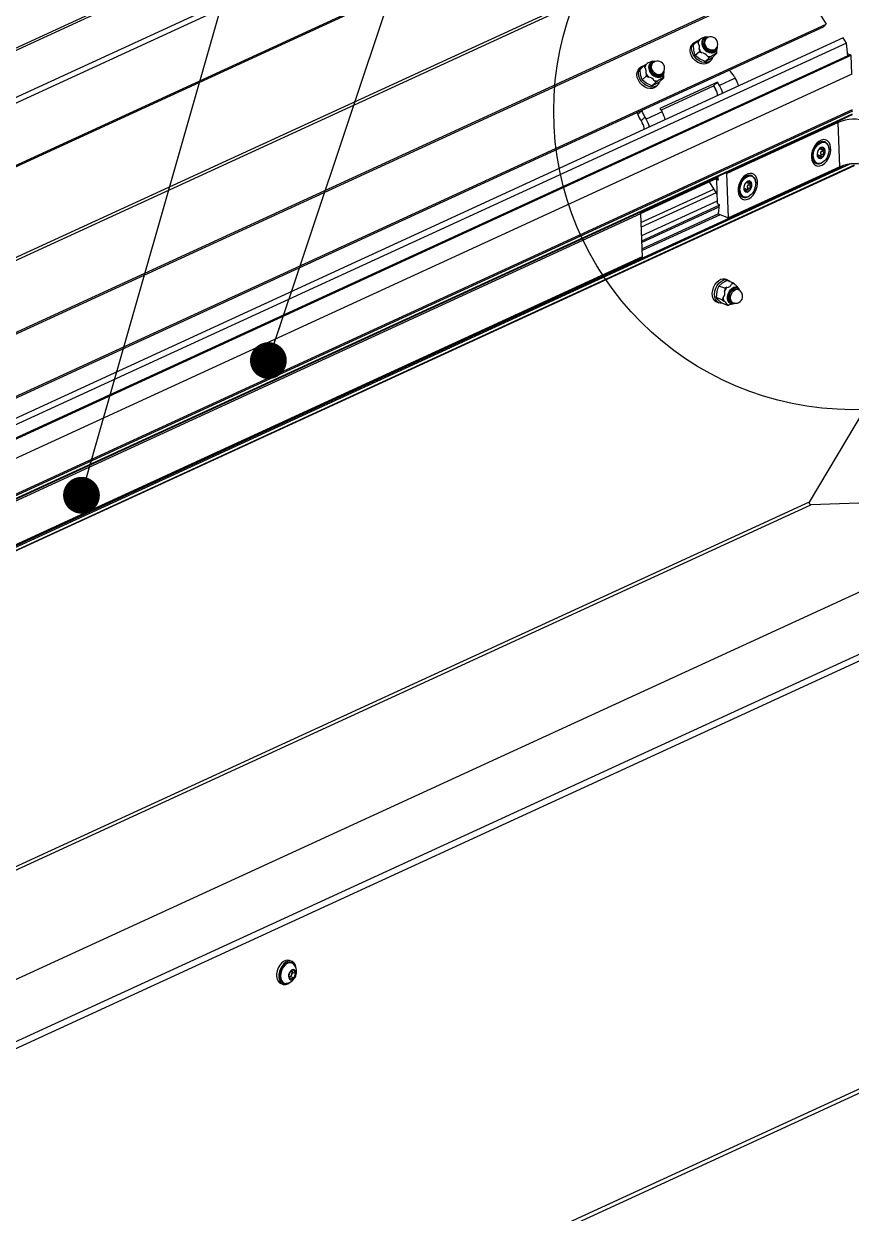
# Model space of a CAD drawing. Extents: x 0 to 7043, y 0 to 3042.
# Drawn here: x 1375 to 1780, y 2016 to 2598 of the extents above; entities that cross this region are included whole.
import ezdxf

# ---------------------------------------------------------------- set-up
doc = ezdxf.new("R2010")
doc.units = 0
doc.header["$LTSCALE"] = 10
doc.layers.get('0').update_dxf_attribs({"linetype": 'CONTINUOUS'})
doc.layers.add('FORMATO', color=7, linetype='CONTINUOUS')
doc.dimstyles.new('SLDDIMSTYLE1', dxfattribs={"dimtxt": 0.18, "dimasz": 18, "dimexe": 0, "dimexo": 0.0625, "dimgap": 0, "dimtad": 0, "dimtih": 1, "dimtoh": 1, "dimdec": 0, "dimrnd": 1e-09, "dimzin": 0, "dimdsep": 46, "dimtxsty": 'Standard', "dimblk1": 'DOT', "dimblk2": 'DOT', "dimsah": 1, "dimcen": 0.09, "dimadec": 0, "dimazin": 0, "dimtfac": 18, "dimtdec": 0, "dimtofl": 0, "dimtmove": 0, "dimatfit": 3, "dimldrblk": 'DOT', "dimfxl": 1, "dimtolj": 1, "dimtzin": 0, "dimarcsym": 0})

# ---------------------------------------------------------------- blocks, each defined once
blk = doc.blocks.new('_DOT')
at = {"color": 0, "linetype": 'ByBlock'}
blk.add_line((-0.5, 0), (-1, 0), dxfattribs=at)
at = {"color": 0, "linetype": 'ByBlock', "const_width": 0.5}
blk.add_lwpolyline([(-0.25, 0, 1), (0.25, 0, 1)], format="xyb", close=True, dxfattribs=at)

msp = doc.modelspace()

# ---------------------------------------------------------------- linework, layer by layer
at = {"color": 7, "linetype": 'Continuous'}
for p, q in [((1958.32, 2855.63), (416.96, 2147.08)), ((419.25, 2147.07), (1960.61, 2855.61)), ((446.43, 2136.58), (1987.8, 2845.12)), ((448.48, 2134.74), (1989.85, 2843.29)), ((462.01, 2109.76), (2003.37, 2818.3)), ((463.44, 2111.1), (2004.8, 2819.64)), ((1753.01, 2621.23), (1767.97, 2597.58)), ((320.72, 1932.3), (1767.97, 2597.58)), ((1767.97, 2597.58), (1766.54, 2596.24)), ((321.24, 1931.86), (1766.54, 2596.24)), ((1776.29, 2590.79), (328.66, 1925.33)), ((1708.77, 2591.43), (1708.1, 2591.1)), ((1709.49, 2591.24), (1708.13, 2591.1)), ((1709.26, 2591.21), (1708.77, 2591.43)), ((1777.87, 2588.28), (1776.29, 2590.79)), ((1777.87, 2588.28), (331.08, 1923.21)), ((1703.27, 2588.47), (1702.51, 2587.75)), ((1704.92, 2589.24), (1702.95, 2587.39)), ((1704.92, 2589.24), (1705.26, 2588.29)), ((1705.81, 2585.3), (1705.87, 2584.09)), ((1709.03, 2590.44), (1708.56, 2589.99)), ((1713.34, 2584.89), (1713.82, 2585.33)), ((1714.43, 2584.45), (1714.65, 2585.74)), ((1778.46, 2582.1), (1777.87, 2588.28)), ((1682.75, 2579.47), (1682.08, 2579.14)), ((1683.48, 2579.28), (1682.12, 2579.14)), ((1683.24, 2579.25), (1682.75, 2579.47)), ((1705.87, 2584.09), (1703.9, 2582.25)), ((1705.87, 2584.09), (1707.01, 2583.6)), ((1710.66, 2581.13), (1708.69, 2579.29)), ((1709.79, 2581.88), (1710.66, 2581.13)), ((1710.72, 2579), (1711.48, 2579.71)), ((1714.5, 2583.32), (1712.53, 2581.47)), ((1713.84, 2582.99), (1714.5, 2583.32)), ((1714.5, 2583.32), (1714.44, 2584.53)), ((1780.11, 2582.38), (1778.46, 2582.1)), ((1780.11, 2582.38), (1779.24, 2582.71)), ((1780.48, 2573.11), (1780.11, 2582.38)), ((1677.26, 2576.51), (1676.49, 2575.79)), ((1678.9, 2577.28), (1676.93, 2575.43)), ((1678.9, 2577.28), (1679.24, 2576.33)), ((1679.79, 2573.34), (1679.85, 2572.13)), ((1683.02, 2578.48), (1682.54, 2578.03)), ((1687.33, 2572.93), (1687.8, 2573.37)), ((1688.41, 2572.49), (1688.63, 2573.78)), ((1720.51, 2575.08), (1720.67, 2574.91)), ((1780.52, 2573.14), (343.31, 1912.47)), ((1679.85, 2572.13), (1677.88, 2570.29)), ((1679.85, 2572.13), (1680.99, 2571.64)), ((1684.64, 2569.17), (1682.67, 2567.33)), ((1683.77, 2569.92), (1684.64, 2569.17)), ((1684.7, 2567.04), (1685.46, 2567.75)), ((1688.49, 2571.36), (1686.52, 2569.51)), ((1714.68, 2569.17), (1686.56, 2556.24)), ((1687, 2555.54), (1712.78, 2567.39)), ((1687.82, 2571.03), (1688.49, 2571.36)), ((1688.49, 2571.36), (1688.43, 2572.57)), ((1712.78, 2567.39), (1714.68, 2569.17)), ((1712.78, 2567.39), (1713.83, 2565.72)), ((1715.74, 2567.5), (1714.68, 2569.17)), ((1723.47, 2571.06), (1715.74, 2567.5)), ((1722.85, 2572.04), (1723.47, 2571.06)), ((1686.56, 2556.24), (1687.61, 2554.57)), ((358.18, 1899.41), (1780.81, 2553.37)), ((1675.35, 2554.32), (1675.74, 2553.35)), ((1675.74, 2553.35), (1677.64, 2555.14)), ((1679.25, 2552), (1677.35, 2550.21)), ((1677.35, 2550.21), (1677.97, 2549.23)), ((1677.64, 2555.14), (1677.56, 2555.34)), ((1679.25, 2552), (1679.88, 2551.02)), ((1687.61, 2554.57), (1679.88, 2551.02)), ((1773.8, 2549.48), (1719.31, 2524.43)), ((1774.67, 2527.74), (1773.8, 2549.48)), ((1763.23, 2538.57), (1762.34, 2537.6)), ((1763.11, 2538.44), (1762.69, 2538.39)), ((1762.96, 2538.47), (1763.13, 2538.45)), ((1767.36, 2539.89), (1767.18, 2539.96)), ((1760.84, 2533.59), (1761.1, 2533.29)), ((1760.91, 2533.47), (1761.12, 2533.3)), ((1761.18, 2533.09), (1761.04, 2533.12)), ((1761.11, 2534.41), (1761.12, 2533.1)), ((1761.13, 2532.91), (1761.12, 2533.1)), ((1763.79, 2533.38), (1763.47, 2533.51)), ((1765.7, 2532.85), (1764.42, 2533.34)), ((1764.58, 2536.53), (1764.78, 2536.45)), ((1765.21, 2534.29), (1765.32, 2534.02)), ((1765.32, 2534.02), (1766.52, 2533.56)), ((1765.38, 2536.42), (1766.63, 2535.94)), ((1766.97, 2534.9), (1765.78, 2535.36)), ((377.14, 1882.76), (1781.81, 2528.46)), ((1774.67, 2527.74), (1720.17, 2502.69)), ((1763.11, 2529.41), (1763.3, 2529.34)), ((1677.09, 2504.96), (1714.91, 2522.35)), ((1713.89, 2521.88), (1714.18, 2521.41)), ((1714.99, 2521.87), (1714.18, 2521.5)), ((1715.11, 2521.14), (1714.18, 2521.5)), ((1714.18, 2521.5), (1714.65, 2509.73)), ((1714.79, 2523.03), (1715.11, 2521.14)), ((1719.31, 2524.43), (1718.51, 2524.74)), ((1720.17, 2502.69), (1719.31, 2524.43)), ((1727.37, 2522.08), (1726.48, 2521.12)), ((1727.25, 2521.95), (1726.83, 2521.9)), ((1727.1, 2521.99), (1727.27, 2521.97)), ((1731.5, 2523.4), (1731.32, 2523.47)), ((1710.73, 2520.43), (1714.46, 2514.34)), ((1724.98, 2517.11), (1725.24, 2516.8)), ((1725.05, 2516.98), (1725.26, 2516.82)), ((1725.32, 2516.6), (1725.18, 2516.64)), ((1725.25, 2517.92), (1725.26, 2516.61)), ((1725.27, 2516.42), (1725.26, 2516.61)), ((1727.93, 2516.89), (1727.6, 2517.02)), ((1729.83, 2516.37), (1728.56, 2516.86)), ((1728.71, 2520.04), (1728.91, 2519.97)), ((1729.35, 2517.8), (1729.46, 2517.53)), ((1729.46, 2517.53), (1730.66, 2517.07)), ((1729.52, 2519.94), (1730.77, 2519.46)), ((1731.11, 2518.42), (1729.92, 2518.88)), ((1714.6, 2510.99), (1677.56, 2493.96)), ((1714.65, 2509.73), (1715.58, 2509.37)), ((1715.58, 2509.37), (1715.1, 2504.73)), ((1727.25, 2512.93), (1727.44, 2512.86)), ((1677.13, 2504.72), (383.99, 1910.28)), ((1677.13, 2504.72), (1677.97, 2483.61)), ((1715.09, 2504.65), (1720.17, 2502.69)), ((384.61, 1888.7), (1677.75, 2483.14)), ((1677.97, 2483.61), (384.83, 1889.17)), ((1718.28, 2468.26), (1715.35, 2469.39)), ((1719.32, 2468.75), (1718.28, 2468.26)), ((1719.71, 2472.35), (1718.58, 2472.79)), ((1722.25, 2470.97), (1719.32, 2472.1)), ((1722.25, 2470.97), (1721.63, 2470.32)), ((1723.03, 2470.29), (1722.25, 2470.97)), ((1725.18, 2468.15), (1724.44, 2469.11)), ((590.39, 1770.94), (2101.21, 2465.44)), ((1717.06, 2462.71), (1714.13, 2463.84)), ((1717.52, 2463.79), (1717.06, 2462.71)), ((1717.06, 2462.71), (1717.84, 2462.03)), ((1723.62, 2468.07), (1724.14, 2467.97)), ((1724.85, 2467.69), (1724.14, 2467.97)), ((1714.26, 2461.6), (1715.39, 2461.16)), ((1719.81, 2459.86), (1716.87, 2461)), ((1719.44, 2460.38), (1719.81, 2459.86)), ((1719.81, 2459.86), (1720.85, 2460.35)), ((1720.65, 2460.31), (1722.26, 2460.6)), ((1721.62, 2461.44), (1722.33, 2461.16)), ((1787.01, 2409.61), (1759.62, 2363.53)), ((1816.89, 2364.26), (1760.36, 2362.35)), ((626.11, 1542.1), (2111.36, 2224.85)), ((2112.53, 2227.39), (627.28, 1544.63)), ((1506.52, 2138.83), (1505.39, 2139.27)), ((1506.52, 2138.02), (1506.25, 2138.13)), ((1505.08, 2131.68), (1505.89, 2133.84)), ((1505.9, 2130.16), (1505.08, 2131.68)), ((1506.05, 2131.38), (1505.39, 2131.12)), ((1505.89, 2133.84), (1507.51, 2134.49)), ((1507.53, 2130.81), (1505.9, 2130.16)), ((1506.45, 2132.46), (1506.05, 2131.38)), ((1506.05, 2131.38), (1507.53, 2130.81)), ((1506.86, 2133.54), (1506.45, 2132.46)), ((1506.55, 2134.11), (1506.86, 2133.54)), ((1506.86, 2133.54), (1508.33, 2132.97)), ((1507.51, 2134.49), (1508.33, 2132.97)), ((1508.33, 2132.97), (1507.53, 2130.81)), ((1501.07, 2128.07), (1502.2, 2127.63)), ((1502.47, 2128.33), (1502.74, 2128.23))]:
    msp.add_line(p, q, dxfattribs=at)
at = {"color": 8, "linetype": 'Continuous'}
for p, q in [((365.38, 2019.49), (1735.08, 2649.13)), ((368.37, 2022.3), (1734.16, 2650.13)), ((304.53, 1956.21), (1752.78, 2621.95)), ((305.01, 1955.6), (1753.01, 2621.23)), ((1778.46, 2582.1), (335.9, 1918.98)), ((336.26, 1918.66), (1780.11, 2582.38)), ((1780.52, 2573.05), (343.38, 1912.41)), ((356.39, 1900.98), (1780.72, 2555.73)), ((1780.74, 2554.98), (356.96, 1900.49)), ((358, 1899.58), (1780.8, 2553.62)), ((1762.42, 2538.14), (1763.05, 2538.36)), ((1763.49, 2533.43), (1763.64, 2533.37)), ((1764.01, 2533.35), (1763.87, 2533.26)), ((1764.18, 2532.56), (1764.87, 2532.3)), ((1764.7, 2536.51), (1764.62, 2536.54)), ((1765.22, 2536.53), (1765.43, 2536.41)), ((1766.39, 2536.78), (1765.76, 2537.02)), ((375.35, 1884.33), (1776.48, 2528.41)), ((1779.51, 2529.04), (375.92, 1883.83)), ((376.96, 1882.93), (1781.79, 2528.71)), ((1676.96, 2505.24), (1714.85, 2522.66)), ((1726.56, 2521.66), (1727.19, 2521.88)), ((1677.3, 2500.41), (1712.95, 2516.8)), ((1714.05, 2515.02), (1677.39, 2498.17)), ((1727.63, 2516.95), (1727.78, 2516.89)), ((1728.14, 2516.87), (1728.01, 2516.77)), ((1728.32, 2516.08), (1729.01, 2515.81)), ((1728.84, 2520.02), (1728.76, 2520.05)), ((1730.53, 2520.29), (1729.9, 2520.53)), ((1714.6, 2510.9), (1677.56, 2493.88)), ((1677.66, 2491.48), (1715.53, 2508.89)), ((1715.44, 2508.01), (1677.69, 2490.65)), ((1677.81, 2487.59), (1715.1, 2504.73)), ((1716, 2504.3), (1677.84, 2486.76)), ((1724.33, 2467.79), (1724.85, 2467.69)), ((1759.62, 2363.53), (522.04, 1794.63)), ((523.84, 1793.94), (1760.36, 2362.35)), ((1942.73, 2362.08), (783.77, 1829.32)), ((1942.73, 2358.76), (785.72, 1826.9))]:
    msp.add_line(p, q, dxfattribs=at)
at = {"color": 8, "linetype": 'Continuous', "flags": 128}
for points in [[(1708.24, 2585.9), (1707.67, 2586.94), (1707.39, 2588.03), (1707.43, 2589.06), (1707.78, 2589.95), (1708.41, 2590.62), (1709.27, 2591.01), (1710.01, 2591.09)], [(1714.53, 2586.27), (1714.34, 2585.35), (1713.84, 2584.56), (1713.08, 2584.03), (1712.14, 2583.8), (1711.09, 2583.89), (1710.03, 2584.3), (1709.05, 2584.99), (1708.24, 2585.9)], [(1713.82, 2585.33), (1713.62, 2585.17), (1712.8, 2584.81), (1711.83, 2584.79), (1710.82, 2585.1), (1709.87, 2585.71), (1709.1, 2586.56)], [(1682.22, 2573.94), (1681.65, 2574.98), (1681.37, 2576.07), (1681.41, 2577.1), (1681.76, 2577.99), (1682.4, 2578.66), (1683.26, 2579.05), (1683.99, 2579.13)], [(1688.51, 2574.31), (1688.32, 2573.39), (1687.82, 2572.6), (1687.06, 2572.07), (1686.12, 2571.84), (1685.07, 2571.93), (1684.01, 2572.34), (1683.03, 2573.03), (1682.22, 2573.94)], [(1687.8, 2573.37), (1687.6, 2573.21), (1686.78, 2572.85), (1685.82, 2572.83), (1684.8, 2573.14), (1683.86, 2573.75), (1683.08, 2574.6)], [(1761.36, 2532.79), (1761.43, 2534.12), (1761.75, 2535.48), (1762.29, 2536.79), (1763.03, 2537.96), (1763.91, 2538.92), (1764.88, 2539.61), (1765.87, 2539.98), (1766.84, 2540.02), (1767.36, 2539.89)], [(1761.13, 2533.36), (1760.84, 2533.86), (1760.8, 2533.95)], [(1764.34, 2533.39), (1764.17, 2533.4), (1764.01, 2533.35)], [(1764.68, 2533.25), (1764.67, 2533.25), (1764.67, 2533.25)], [(1765.17, 2536.54), (1765.21, 2536.49), (1765.36, 2536.4)], [(1725.5, 2516.3), (1725.57, 2517.63), (1725.89, 2519), (1726.43, 2520.3), (1727.17, 2521.47), (1728.05, 2522.43), (1729.02, 2523.12), (1730.01, 2523.5), (1730.98, 2523.54), (1731.5, 2523.4)], [(1725.27, 2516.88), (1724.98, 2517.38), (1724.94, 2517.47)], [(1728.48, 2516.91), (1728.31, 2516.91), (1728.14, 2516.87)], [(1728.81, 2516.77), (1728.81, 2516.76), (1728.81, 2516.76)], [(1729.31, 2520.06), (1729.35, 2520.01), (1729.49, 2519.92)], [(1729.34, 2520.08), (1729.36, 2520.05), (1729.57, 2519.92)], [(1722.97, 2460.98), (1722.43, 2460.82), (1721.62, 2460.83), (1720.91, 2461.19), (1720.38, 2461.87), (1720.07, 2462.79), (1720.02, 2463.88), (1720.21, 2465.05), (1720.64, 2466.19), (1721.28, 2467.19), (1722.05, 2467.97), (1722.9, 2468.47), (1723.74, 2468.62), (1723.74, 2468.62)], [(1722.33, 2461.16), (1721.82, 2461.49), (1721.36, 2462.18), (1721.14, 2463.12), (1721.18, 2464.2), (1721.49, 2465.3), (1722.03, 2466.31), (1722.73, 2467.11), (1723.53, 2467.63), (1724.33, 2467.79)]]:
    msp.add_lwpolyline(points, dxfattribs=at)
at = {"color": 7, "linetype": 'Continuous', "flags": 128}
for points in [[(1710.72, 2579), (1710.06, 2578.51), (1708.96, 2578.1), (1707.71, 2578.02), (1706.39, 2578.27), (1705.09, 2578.85), (1703.88, 2579.71), (1702.84, 2580.8), (1702.04, 2582.05), (1701.53, 2583.39), (1701.34, 2584.72), (1701.48, 2585.97), (1701.94, 2587.06), (1702.51, 2587.75)], [(1710.82, 2579.23), (1709.72, 2578.81), (1708.47, 2578.73), (1707.15, 2578.99), (1705.85, 2579.57), (1704.64, 2580.43), (1703.6, 2581.52), (1702.81, 2582.77), (1702.3, 2584.1), (1702.1, 2585.44), (1702.24, 2586.69), (1702.7, 2587.78), (1703.46, 2588.63), (1704.46, 2589.2), (1705.21, 2589.4)], [(1703.9, 2582.25), (1703.18, 2584.8), (1702.95, 2587.39)], [(1705.86, 2589.83), (1705.48, 2589.59), (1704.92, 2589.24)], [(1713.34, 2584.89), (1713.15, 2584.72), (1712.33, 2584.37), (1711.36, 2584.34), (1710.35, 2584.65), (1709.4, 2585.27), (1708.62, 2586.12)], [(1708.69, 2579.29), (1705.91, 2580.67), (1703.9, 2582.25)], [(1710.66, 2581.13), (1711.22, 2581.49), (1711.6, 2581.72)], [(1779.24, 2582.71), (1778.57, 2583.03), (1778.35, 2583.18)], [(1684.7, 2567.04), (1684.04, 2566.55), (1682.94, 2566.14), (1681.69, 2566.06), (1680.37, 2566.31), (1679.07, 2566.89), (1677.86, 2567.75), (1676.82, 2568.84), (1676.03, 2570.09), (1675.52, 2571.43), (1675.32, 2572.76), (1675.46, 2574.01), (1675.92, 2575.1), (1676.49, 2575.79)], [(1684.8, 2567.27), (1683.7, 2566.85), (1682.45, 2566.77), (1681.13, 2567.03), (1679.83, 2567.61), (1678.62, 2568.47), (1677.59, 2569.56), (1676.79, 2570.81), (1676.28, 2572.15), (1676.09, 2573.48), (1676.23, 2574.73), (1676.69, 2575.82), (1677.44, 2576.67), (1678.44, 2577.24), (1679.19, 2577.44)], [(1677.88, 2570.29), (1677.16, 2572.84), (1676.93, 2575.43)], [(1679.85, 2577.87), (1679.47, 2577.63), (1678.9, 2577.28)], [(1687.33, 2572.93), (1687.13, 2572.76), (1686.31, 2572.41), (1685.34, 2572.38), (1684.33, 2572.69), (1683.38, 2573.31), (1682.6, 2574.16)], [(1682.67, 2567.33), (1679.89, 2568.71), (1677.88, 2570.29)], [(1684.64, 2569.17), (1685.2, 2569.53), (1685.58, 2569.76)], [(1760.72, 2532.4), (1760.9, 2531.05), (1761.33, 2529.9), (1761.98, 2528.99), (1762.82, 2528.39), (1763.8, 2528.12), (1764.86, 2528.2), (1765.96, 2528.62), (1767.03, 2529.36), (1768.02, 2530.39), (1768.87, 2531.63), (1769.53, 2533.04), (1769.97, 2534.53), (1770.17, 2536.02), (1770.11, 2537.43), (1769.8, 2538.69), (1769.26, 2539.73), (1768.51, 2540.49), (1767.6, 2540.93), (1766.57, 2541.03), (1765.48, 2540.77), (1764.39, 2540.19), (1763.35, 2539.3), (1762.43, 2538.16), (1761.67, 2536.82), (1761.11, 2535.36), (1760.79, 2533.86), (1760.72, 2532.4)], [(1761.59, 2532.8), (1761.78, 2534.75), (1762.11, 2535.81), (1762.58, 2536.83), (1763.17, 2537.76), (1763.84, 2538.54), (1765.25, 2539.54), (1766.68, 2539.85), (1767.39, 2539.7), (1768.03, 2539.34), (1768.57, 2538.78), (1768.96, 2538.05), (1769.3, 2536.34)], [(1763.26, 2538.63), (1763.09, 2538.57), (1762.53, 2538.29)], [(1760.77, 2533.84), (1760.86, 2533.53), (1761.12, 2533)], [(1761.13, 2533.34), (1761.09, 2533.36), (1760.81, 2533.77)], [(1761.12, 2533.23), (1761.03, 2533.3), (1760.92, 2533.41)], [(1765.34, 2537.13), (1764.63, 2536.63), (1764.03, 2535.85), (1763.62, 2534.89), (1763.46, 2533.9), (1763.56, 2532.99), (1763.92, 2532.3), (1764.49, 2531.91), (1765.18, 2531.88), (1765.91, 2532.22), (1766.58, 2532.87), (1767.09, 2533.76), (1767.39, 2534.75), (1767.42, 2535.72), (1767.18, 2536.53), (1766.71, 2537.08), (1766.07, 2537.29), (1765.34, 2537.13)], [(1769.3, 2536.34), (1769.11, 2534.39), (1768.78, 2533.34), (1768.32, 2532.31), (1767.72, 2531.38), (1767.05, 2530.6), (1765.64, 2529.6), (1764.21, 2529.3), (1763.5, 2529.44), (1763.48, 2529.45)], [(1763.64, 2533.37), (1763.56, 2533.37), (1763.49, 2533.43), (1763.49, 2533.43)], [(1763.64, 2533.37), (1763.78, 2533.38), (1763.92, 2533.28), (1764.03, 2533.09), (1764.12, 2532.85), (1764.18, 2532.56), (1764.19, 2532.48)], [(1764.19, 2532.48), (1764.22, 2532.32), (1764.28, 2532.15), (1764.38, 2532.02), (1764.49, 2531.94), (1764.6, 2531.94), (1764.71, 2531.99), (1764.8, 2532.09), (1764.86, 2532.25), (1764.87, 2532.3)], [(1764.68, 2533.25), (1764.51, 2533.35), (1764.34, 2533.39)], [(1764.39, 2531.95), (1764.45, 2531.93), (1765.14, 2531.9), (1765.87, 2532.24), (1766.54, 2532.89), (1767.05, 2533.77), (1767.35, 2534.76), (1767.38, 2535.73), (1767.14, 2536.55), (1766.67, 2537.1), (1766.42, 2537.22)], [(1764.68, 2533.22), (1764.51, 2533.31), (1764.5, 2533.31)], [(1764.7, 2536.51), (1764.64, 2536.54), (1764.54, 2536.52), (1764.54, 2536.52)], [(1765.27, 2533.99), (1765.33, 2533.84), (1765.35, 2533.66), (1765.31, 2533.49), (1765.23, 2533.34), (1765.11, 2533.23), (1764.96, 2533.18), (1764.81, 2533.19), (1764.68, 2533.25)], [(1765.71, 2536.97), (1765.46, 2536.74), (1765.2, 2536.56), (1765.09, 2536.5), (1764.91, 2536.44), (1764.77, 2536.45), (1764.7, 2536.51)], [(1765.36, 2536.4), (1765.52, 2536.35), (1765.72, 2536.33)], [(1766.39, 2536.78), (1766.45, 2536.94), (1766.44, 2537.09), (1766.38, 2537.19), (1766.28, 2537.24), (1766.15, 2537.24), (1766.01, 2537.19), (1765.86, 2537.1), (1765.71, 2536.97)], [(1765.87, 2532.76), (1766.03, 2532.68), (1766.2, 2532.68), (1766.36, 2532.74), (1766.48, 2532.86), (1766.56, 2533.01), (1766.6, 2533.19), (1766.59, 2533.37), (1766.52, 2533.56)], [(1766.97, 2534.9), (1767.14, 2535.01), (1767.27, 2535.17), (1767.35, 2535.34), (1767.37, 2535.51), (1767.33, 2535.66), (1767.24, 2535.78), (1767.11, 2535.86), (1766.93, 2535.89)], [(1724.86, 2515.91), (1725.04, 2514.57), (1725.47, 2513.41), (1726.12, 2512.51), (1726.96, 2511.91), (1727.94, 2511.64), (1729, 2511.71), (1730.1, 2512.14), (1731.17, 2512.88), (1732.16, 2513.9), (1733, 2515.15), (1733.67, 2516.56), (1734.11, 2518.04), (1734.31, 2519.54), (1734.25, 2520.95), (1733.94, 2522.21), (1733.4, 2523.25), (1732.65, 2524), (1731.74, 2524.44), (1730.71, 2524.54), (1729.62, 2524.29), (1728.52, 2523.7), (1727.49, 2522.81), (1726.57, 2521.67), (1725.81, 2520.33), (1725.25, 2518.88), (1724.93, 2517.38), (1724.86, 2515.91)], [(1725.72, 2516.31), (1725.92, 2518.27), (1726.25, 2519.32), (1726.71, 2520.35), (1727.31, 2521.28), (1727.98, 2522.05), (1729.39, 2523.06), (1730.82, 2523.36), (1731.53, 2523.22), (1732.17, 2522.85), (1732.71, 2522.29), (1733.1, 2521.56), (1733.44, 2519.86)], [(1727.4, 2522.14), (1727.23, 2522.09), (1726.66, 2521.8)], [(1729.48, 2520.65), (1728.77, 2520.14), (1728.17, 2519.36), (1727.76, 2518.41), (1727.59, 2517.41), (1727.7, 2516.51), (1728.06, 2515.81), (1728.62, 2515.43), (1729.32, 2515.4), (1730.05, 2515.74), (1730.72, 2516.39), (1731.23, 2517.27), (1731.52, 2518.26), (1731.55, 2519.23), (1731.32, 2520.05), (1730.85, 2520.59), (1730.21, 2520.8), (1729.48, 2520.65)], [(1724.91, 2517.36), (1725, 2517.04), (1725.26, 2516.52)], [(1725.27, 2516.85), (1725.23, 2516.88), (1724.95, 2517.28)], [(1725.26, 2516.75), (1725.16, 2516.82), (1725.06, 2516.92)], [(1733.44, 2519.86), (1733.25, 2517.91), (1732.92, 2516.85), (1732.45, 2515.82), (1731.86, 2514.9), (1731.19, 2514.12), (1729.78, 2513.11), (1728.35, 2512.81), (1727.64, 2512.95), (1727.62, 2512.96)], [(1727.78, 2516.89), (1727.7, 2516.88), (1727.64, 2516.94)], [(1727.78, 2516.89), (1727.92, 2516.9), (1728.06, 2516.8), (1728.17, 2516.6), (1728.26, 2516.37), (1728.32, 2516.08), (1728.33, 2516)], [(1728.33, 2516), (1728.36, 2515.83), (1728.42, 2515.66), (1728.52, 2515.53), (1728.63, 2515.46), (1728.74, 2515.45), (1728.85, 2515.5), (1728.94, 2515.61), (1729, 2515.76), (1729.01, 2515.81)], [(1728.81, 2516.77), (1728.64, 2516.86), (1728.48, 2516.91)], [(1728.53, 2515.46), (1728.58, 2515.44), (1729.28, 2515.41), (1730.01, 2515.75), (1730.68, 2516.4), (1731.19, 2517.29), (1731.48, 2518.28), (1731.51, 2519.25), (1731.28, 2520.06), (1730.81, 2520.61), (1730.56, 2520.74)], [(1728.82, 2516.73), (1728.65, 2516.82), (1728.64, 2516.83)], [(1728.84, 2520.02), (1728.78, 2520.06), (1728.68, 2520.03), (1728.67, 2520.03)], [(1729.41, 2517.51), (1729.47, 2517.35), (1729.49, 2517.17), (1729.45, 2517), (1729.37, 2516.85), (1729.24, 2516.75), (1729.1, 2516.7), (1728.95, 2516.7), (1728.81, 2516.77)], [(1729.84, 2520.48), (1729.6, 2520.25), (1729.34, 2520.07), (1729.23, 2520.02), (1729.04, 2519.96), (1728.91, 2519.97), (1728.84, 2520.02)], [(1729.49, 2519.92), (1729.66, 2519.86), (1729.85, 2519.84)], [(1730.53, 2520.29), (1730.58, 2520.45), (1730.58, 2520.6), (1730.52, 2520.7), (1730.42, 2520.76), (1730.29, 2520.76), (1730.15, 2520.71), (1729.99, 2520.62), (1729.84, 2520.48)], [(1730.01, 2516.27), (1730.17, 2516.2), (1730.34, 2516.19), (1730.5, 2516.26), (1730.62, 2516.37), (1730.7, 2516.53), (1730.74, 2516.7), (1730.73, 2516.89), (1730.66, 2517.07)], [(1731.11, 2518.42), (1731.28, 2518.53), (1731.41, 2518.68), (1731.49, 2518.86), (1731.5, 2519.03), (1731.46, 2519.18), (1731.38, 2519.3), (1731.25, 2519.38), (1731.07, 2519.41)], [(1712.39, 2467.28), (1712.83, 2468.71), (1713.5, 2470.05), (1714.35, 2471.2), (1715.33, 2472.11), (1716.38, 2472.71), (1717.43, 2472.96), (1718.42, 2472.85), (1718.58, 2472.79)], [(1713.52, 2466.84), (1713.97, 2468.27), (1714.63, 2469.61), (1715.48, 2470.77), (1716.47, 2471.67), (1717.51, 2472.27), (1718.57, 2472.52), (1719.55, 2472.41), (1720.42, 2471.94), (1720.85, 2471.51)], [(1715.35, 2469.39), (1717.16, 2470.96), (1719.32, 2472.1)], [(1723.18, 2460.95), (1722.69, 2460.72), (1721.83, 2460.57), (1721.04, 2460.75), (1720.39, 2461.26), (1719.94, 2462.06), (1719.71, 2463.07), (1719.72, 2464.21), (1719.99, 2465.41), (1720.47, 2466.54), (1721.14, 2467.54), (1721.94, 2468.3), (1722.81, 2468.78), (1723.67, 2468.94)], [(1714.26, 2461.6), (1713.96, 2461.73), (1713.18, 2462.37), (1712.61, 2463.3), (1712.27, 2464.49), (1712.2, 2465.84), (1712.39, 2467.28)], [(1716.71, 2461.01), (1716.03, 2461), (1715.1, 2461.29), (1714.32, 2461.93), (1713.75, 2462.87), (1713.41, 2464.05), (1713.33, 2465.4), (1713.52, 2466.84)], [(1716.87, 2461), (1715.09, 2462.64), (1714.13, 2463.84)], [(1718.28, 2468.26), (1718.27, 2467.52), (1718.23, 2467.01)], [(1721.62, 2461.44), (1721.11, 2461.76), (1720.65, 2462.46), (1720.43, 2463.39), (1720.47, 2464.47), (1720.78, 2465.57), (1721.32, 2466.58), (1722.02, 2467.39), (1722.82, 2467.9), (1723.62, 2468.07)], [(1505.39, 2139.27), (1504.6, 2139.43), (1503.56, 2139.31), (1502.51, 2138.83), (1501.49, 2138.03), (1500.59, 2136.95), (1499.85, 2135.67), (1499.33, 2134.26), (1499.05, 2132.81), (1499.03, 2131.42), (1499.27, 2130.17), (1499.77, 2129.14), (1500.48, 2128.39), (1501.07, 2128.07)], [(1508.58, 2135.28), (1508.47, 2136.13), (1508.1, 2137.28), (1507.49, 2138.17), (1506.69, 2138.76), (1505.74, 2139), (1504.7, 2138.87), (1503.64, 2138.39), (1502.63, 2137.59), (1501.73, 2136.51), (1500.99, 2135.23), (1500.46, 2133.82), (1500.18, 2132.37), (1500.16, 2130.98), (1500.41, 2129.73), (1500.9, 2128.7), (1501.62, 2127.95), (1502.5, 2127.54), (1503.5, 2127.48), (1504.56, 2127.79), (1505.6, 2128.43), (1506.11, 2128.88)], [(1506.25, 2138.13), (1506.2, 2138.15), (1505.31, 2138.28), (1504.35, 2138.06), (1503.39, 2137.52), (1502.5, 2136.68), (1501.74, 2135.61), (1501.15, 2134.37), (1500.79, 2133.06), (1500.67, 2131.76), (1500.8, 2130.56), (1501.17, 2129.54), (1501.76, 2128.77), (1502.47, 2128.33)], [(1507.48, 2137.32), (1507.24, 2137.58), (1506.47, 2138.04), (1505.58, 2138.17), (1504.62, 2137.96), (1503.66, 2137.41), (1502.77, 2136.57), (1502.01, 2135.5), (1501.42, 2134.27), (1501.06, 2132.96), (1500.94, 2131.66), (1501.07, 2130.46), (1501.44, 2129.44), (1502.03, 2128.67), (1502.8, 2128.21), (1503.69, 2128.08), (1503.93, 2128.1)], [(1508.31, 2131.76), (1508.53, 2132.68), (1508.51, 2133.56), (1508.24, 2134.27), (1507.77, 2134.72), (1507.15, 2134.85), (1506.47, 2134.63), (1505.83, 2134.11), (1505.3, 2133.34), (1504.96, 2132.44), (1504.86, 2131.52), (1505.01, 2130.71), (1505.39, 2130.12), (1505.94, 2129.83), (1506.6, 2129.87), (1507.27, 2130.25), (1507.87, 2130.91), (1508.31, 2131.76)]]:
    msp.add_lwpolyline(points, dxfattribs=at)
at = {"color": 7, "linetype": 'Continuous'}
msp.add_circle((1780.74, 2554.98), 146.12, dxfattribs=at)
for centre, radius, start, end in [((1711.48, 2582.54), 9.2, 111.59238, 127.64737), ((1709.82, 2588.48), 2.78, 79.14995, 180.01447), ((1711.43, 2587.89), 3.5, 35.29805, 133.1563), ((1708.66, 2587.83), 3.43, 144.49141, 172.36841), ((1702.51, 2586.24), 3.43, 344.12085, 36.72288), ((1711.89, 2588.33), 6.79, 206.4811, 224.11284), ((1710.72, 2588.09), 2.88, 138.62893, 223.22716), ((1711.92, 2586.25), 2.78, 265.84147, 7.18183), ((1711.43, 2587.89), 3.5, 313.1563, 35.29805), ((1685.46, 2570.58), 9.2, 111.59241, 127.6477), ((1683.81, 2576.52), 2.78, 79.15346, 180.01012), ((1685.41, 2575.93), 3.5, 35.29805, 133.1563), ((1706.72, 2580.02), 3.6, 31.25946, 85.34297), ((1693.74, 2610.05), 34.21, 295.91311, 303.32735), ((1711.09, 2586.23), 4.54, 253.33262, 276.43539), ((1709.03, 2582.33), 3.58, 300.05574, 344.38777), ((1716.75, 2575.26), 8.26, 110.67552, 128.56459), ((1711.04, 2584.98), 3.43, 324.48791, 352.36667), ((1682.64, 2575.87), 3.43, 144.48995, 172.36545), ((1676.49, 2574.28), 3.43, 344.11942, 36.72599), ((1685.86, 2576.37), 6.79, 206.47663, 224.1198), ((1684.7, 2576.13), 2.88, 138.62726, 223.22883), ((1685.9, 2574.29), 2.78, 265.83976, 7.18451), ((1685.41, 2575.93), 3.5, 313.1563, 35.29805), ((1705.23, 2560.88), 20.86, 32.35546, 42.27489), ((1680.7, 2568.06), 3.6, 31.26092, 85.34016), ((1667.72, 2598.09), 34.21, 295.9129, 303.32734), ((1685.08, 2574.27), 4.54, 253.33356, 276.43444), ((1683.01, 2570.37), 3.58, 300.05827, 344.38615), ((1690.73, 2563.3), 8.26, 110.67536, 128.56475), ((1685.02, 2573.02), 3.43, 324.4903, 352.36429), ((1705.23, 2560.85), 12.44, 13.17839, 32.32422), ((1712.96, 2564.41), 12.44, 13.17839, 32.32422), ((1709.03, 2562.58), 5.74, 359.3058, 33.1964), ((1693.76, 2560.63), 19.44, 201.99801, 212.3986), ((1695.67, 2562.42), 19.44, 201.99828, 212.39833), ((1669.37, 2544.37), 12.44, 13.17839, 32.32422), ((1677.1, 2547.92), 12.44, 13.17839, 32.32422), ((1781.53, 2530.64), 20.37, 71.68721, 112.30936), ((1673.17, 2546.09), 5.74, 359.3058, 33.1964), ((1766.18, 2536.4), 3.66, 75.71234, 143.81065), ((1766.27, 2536.38), 3.69, 75.67273, 143.88212), ((1765.58, 2536.59), 3.75, 354.41711, 61.58805), ((1764.69, 2532.66), 3.57, 176.09217, 242.7611), ((1764.77, 2532.61), 3.6, 176.10133, 242.65398), ((1764.21, 2533.95), 0.733, 146.01206, 162.30802), ((1760.83, 2536.05), 3.24, 328.62738, 353.96748), ((1764.72, 2535.68), 0.656, 158.66959, 177.46472), ((1765.49, 2532.27), 0.622, 52.21871, 177.15639), ((1766.12, 2534.5), 0.989, 112.04764, 210.55025), ((1766.1, 2534.51), 0.918, 110.69646, 193.8764), ((1765.34, 2533.91), 0.105, 98.25883, 128.87082), ((1765.88, 2535.45), 0.137, 195.89678, 219.77068), ((1766.87, 2536.46), 0.573, 146.35071, 276.82251), ((1767.33, 2534.03), 0.944, 112.39469, 210.20016), ((1764.24, 2532.05), 2.86, 250.89029, 297.28522), ((1782.4, 2508.9), 20.37, 71.68721, 112.30936), ((1730.79, 2519.2), 4.48, 101.04257, 139.97774), ((1730.41, 2519.9), 3.69, 75.67362, 143.88112), ((1729.72, 2520.11), 3.75, 354.41457, 61.58931), ((1729.58, 2516.39), 4.32, 179.55217, 217.28814), ((1728.91, 2516.13), 3.6, 176.10119, 242.65412), ((1728.34, 2517.47), 0.726, 145.93381, 162.38627), ((1724.97, 2519.56), 3.24, 328.6245, 353.97306), ((1728.85, 2519.19), 0.656, 158.66959, 177.46472), ((1729.63, 2515.78), 0.622, 52.21708, 177.15802), ((1730.26, 2518.01), 0.989, 112.05257, 210.54532), ((1730.24, 2518.02), 0.918, 110.69843, 193.87443), ((1729.48, 2517.43), 0.105, 98.28915, 128.84424), ((1730.02, 2518.97), 0.137, 195.99146, 219.76946), ((1731, 2519.97), 0.573, 146.341, 276.82718), ((1731.47, 2517.55), 0.944, 112.39019, 210.20737), ((1728.37, 2515.56), 2.86, 250.88447, 297.29187), ((1676.05, 2504.67), 1.08, 2.58317, 52.02386), ((1677.52, 2483.53), 0.459, 300.41559, 10.10801), ((1726.54, 2464.02), 12.42, 154.34948, 180.81917), ((1725.07, 2463.93), 7.5, 140.01831, 155.68983), ((1719.25, 2471.32), 2.58, 271.53557, 337.08657), ((1722.28, 2467.92), 2.49, 72.43544, 105.25758), ((1720.56, 2465.97), 4.98, 39.00202, 60.20255), ((1723.48, 2466.74), 2.21, 14.13109, 85.05142), ((1715.21, 2465.99), 3.2, 316.47998, 18.68923), ((1722.55, 2463.8), 5.03, 180.04688, 200.53091), ((1723.59, 2464.43), 3.5, 248.90515, 347.58419), ((1723.59, 2464.43), 3.5, 347.58419, 68.90515), ((1716.56, 2459.19), 3.12, 22.38817, 65.6182), ((1720.18, 2462.68), 2.42, 252.11328, 281.09682), ((1760.98, 2363.57), 1.37, 181.65252, 242.98073), ((1503.16, 2133.7), 5.65, 339.54445, 39.96517), ((1503.16, 2133.7), 5.65, 277.84512, 339.54445), ((1504.11, 2133.24), 2.46, 300.94885, 341.66643), ((1504.21, 2133.4), 2.43, 337.36712, 16.86902)]:
    msp.add_arc(centre, radius, start, end, dxfattribs=at)
at = {"color": 8, "linetype": 'Continuous'}
for centre, radius, start, end in [((1711.71, 2588.51), 4.67, 180.29179, 216.71907), ((1712.21, 2588.55), 5.11, 213.81675, 264.46326), ((1711.2, 2588.54), 2.88, 138.62823, 223.22786), ((1685.69, 2576.55), 4.67, 180.2954, 216.71726), ((1686.19, 2576.59), 5.11, 213.81693, 264.46407), ((1685.18, 2576.58), 2.88, 138.62656, 223.22953), ((1769.27, 2533.1), 8.15, 137.87924, 179.98995), ((1769.37, 2533.06), 8.2, 137.89003, 181.41282), ((1765.89, 2534.4), 4.78, 137.89729, 179.91232), ((1764.95, 2532.54), 3.6, 176.09742, 242.69246), ((1764.96, 2532.49), 3.38, 174.86643, 244.15838), ((1764.27, 2532.83), 0.535, 64.71699, 128.23297), ((1764.84, 2533.7), 0.573, 280.56558, 32.95614), ((1765.59, 2535.91), 0.518, 288.23002, 38.82807), ((1765.55, 2535.93), 0.609, 292.16185, 18.18682), ((1730.03, 2517.91), 4.78, 137.9006, 179.91008), ((1733.41, 2516.61), 8.15, 137.87963, 179.99018), ((1733.51, 2516.58), 8.2, 137.88778, 181.41444), ((1729.09, 2516.06), 3.6, 176.09728, 242.69259), ((1729.09, 2516.01), 3.38, 174.86852, 244.15629), ((1728.41, 2516.34), 0.535, 64.71699, 128.23297), ((1728.98, 2517.22), 0.573, 280.57329, 32.94843), ((1729.73, 2519.42), 0.518, 288.22697, 38.82177), ((1729.69, 2519.44), 0.609, 292.16726, 18.18141), ((1723.65, 2466.7), 1.93, 21.2416, 87.17969)]:
    msp.add_arc(centre, radius, start, end, dxfattribs=at)

# ---------------------------------------------------------------- leaders
at = {"layer": 'FORMATO'}
for points in [[(1403.61, 2366.98), (1513.77, 2752.5)], [(1495.05, 2432.9), (1577.78, 2680.7)]]:
    msp.add_leader(points, dimstyle='SLDDIMSTYLE1', dxfattribs=at)

doc.saveas('drawing.dxf')
